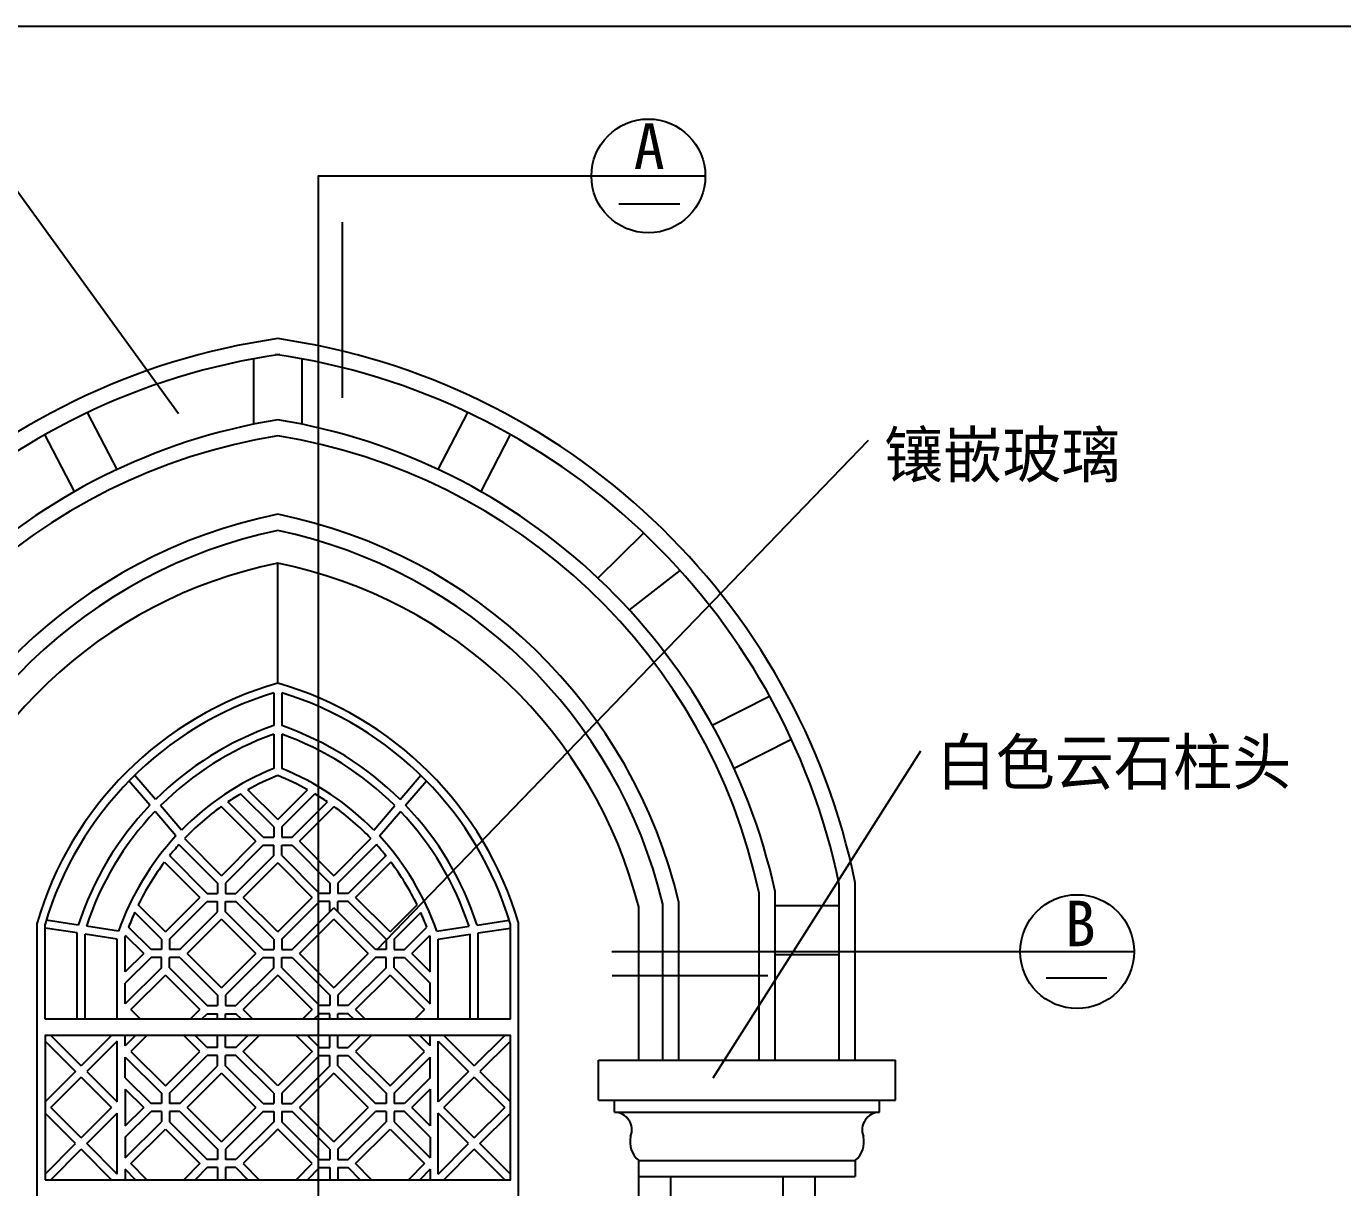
# Model space of a CAD drawing. Header units: metres. Extents: x 1022 to 6239, y 488 to 7419.
# Drawn here: x 1982 to 3622, y 5971 to 7419 of the extents above; entities that cross this region are included whole.
import ezdxf

# ---------------------------------------------------------------- set-up
doc = ezdxf.new("R2010")
doc.units = ezdxf.units.M
for name, color, linetype in [('3', 3, 'Continuous'), ('4', 4, 'Continuous'), ('7', 7, 'Continuous'), ('DIM', 3, 'Continuous'), ('TEXT', 3, 'Continuous')]:
    doc.layers.add(name, color=color, linetype=linetype)
doc.dimstyles.get("Standard").update_dxf_attribs({"dimtxt": 2.5, "dimasz": 2.5, "dimexe": 1.25, "dimexo": 0.625, "dimtad": 1, "dimcen": 2.5, "dimazin": 3, "dimtfac": 1, "dimtmove": 0, "dimatfit": 3})

msp = doc.modelspace()

# ---------------------------------------------------------------- linework, layer by layer
for p, q in [((2720.23, 7197.75), (2796.14, 7197.75)), ((3252.68, 6232.51), (3328.59, 6232.51))]:
    msp.add_line(p, q)
at = {"layer": '3'}
for p, q in [((2294.99, 6599.98), (2294.99, 6749.55)), ((2914.99, 6129.67), (2914.99, 6340.29)), ((2994.99, 6129.67), (2994.99, 6348.7)), ((2794.99, 6129.67), (2794.99, 6326.77)), ((2714.99, 6079.67), (3044.99, 6079.67)), ((2714.99, 6064.67), (3044.99, 6064.67)), ((2744.99, 6004.67), (3014.99, 6004.67))]:
    msp.add_line(p, q, dxfattribs=at)
for centre, radius, start, end in [((2418, 6177.97), 840.53, 98.22, 168.28), ((2171.98, 6177.97), 840.53, 11.72, 81.78), ((2418, 6177.97), 760.53, 99.31, 167.68), ((2171.98, 6177.97), 760.53, 12.32, 80.69), ((2422.9, 6178.12), 645.26, 101.43, 166.68), ((2167.08, 6178.12), 645.26, 13.32, 78.57)]:
    msp.add_arc(centre, radius, start, end, dxfattribs=at)
at = {"layer": '4'}
for p, q in [((2264.99, 7004.46), (2264.99, 6922.95)), ((2324.99, 7004.46), (2324.99, 6922.95)), ((2094.84, 6866.43), (2057.99, 6937.5)), ((2495.14, 6866.43), (2531.99, 6937.5)), ((2041.57, 6838.81), (2004.72, 6909.89)), ((2548.41, 6838.81), (2585.26, 6909.89)), ((2694.16, 6730.91), (2751.05, 6787.21)), ((2733.25, 6691.18), (2796.55, 6740.47)), ((2836.73, 6547.44), (2908.19, 6583.55)), ((2863.79, 6493.89), (2935.25, 6529.99)), ((3014.99, 6129.67), (3014.99, 6350.74)), ((3014.99, 6129.67), (3014.99, 6350.74)), ((2744.99, 6129.67), (2744.99, 6320.76)), ((2774.99, 6129.67), (2774.99, 6324.39)), ((2994.99, 6322.31), (2914.99, 6322.31)), ((1994.99, 3964.67), (1994.99, 6300.98)), ((2594.99, 3964.67), (2594.99, 6300.98)), ((2994.99, 6260.95), (2914.99, 6260.95)), ((2694.99, 6079.67), (2694.99, 6129.67)), ((2694.99, 6129.67), (3064.99, 6129.67)), ((3064.99, 6079.67), (3064.99, 6129.67)), ((2694.99, 6079.67), (2714.99, 6079.67)), ((2714.99, 6064.67), (2714.99, 6079.67)), ((3044.99, 6064.67), (3044.99, 6079.67)), ((3044.99, 6079.67), (3064.99, 6079.67)), ((2744.99, 3814.67), (2744.99, 6004.67)), ((3014.99, 6004.67), (3014.99, 5984.67)), ((2744.99, 5984.67), (3014.99, 5984.67)), ((2784.99, 3784.67), (2784.99, 5984.67)), ((2924.99, 3784.67), (2924.99, 5984.67)), ((2964.99, 3644.67), (2964.99, 5984.67))]:
    msp.add_line(p, q, dxfattribs=at)
for centre, radius, start, end in [((2418, 6177.97), 860.53, 98.22, 168.42), ((2171.98, 6177.97), 860.53, 11.58, 81.78), ((2422.95, 6178.11), 625.32, 101.81, 166.47), ((2167.03, 6178.11), 625.32, 13.53, 78.19), ((2410.51, 6177.79), 583.31, 101.42, 165.81), ((2179.47, 6177.79), 583.31, 14.19, 78.58), ((2416.57, 6177.99), 439.16, 106.07, 163.74), ((2173.41, 6177.99), 439.16, 16.26, 73.93), ((2714.6, 6042.79), 21.88, 338.2, 88.99), ((3045.37, 6042.79), 21.88, 91.01, 201.8), ((2764.79, 6028.01), 30.61, 167.43, 229.69), ((2995.19, 6028.01), 30.61, 310.31, 12.57)]:
    msp.add_arc(centre, radius, start, end, dxfattribs=at)
at = {"layer": '7'}
for p, q in [((2289.99, 6588.03), (2289.99, 6546.93)), ((2299.99, 6588.03), (2299.99, 6546.93)), ((2289.99, 6536.33), (2289.99, 6493.53)), ((2299.99, 6536.33), (2299.99, 6493.53)), ((2142.55, 6454.82), (2116.56, 6485.37)), ((2447.43, 6454.82), (2473.42, 6485.37)), ((2135.52, 6447.64), (2109.47, 6478.26)), ((2294.99, 6429.79), (2257.73, 6467.05)), ((2294.99, 6429.79), (2332.25, 6467.05)), ((2454.46, 6447.64), (2480.5, 6478.26)), ((2277.06, 6407.72), (2232.94, 6451.84)), ((2289.99, 6420.65), (2248.75, 6461.89)), ((2299.99, 6420.65), (2341.23, 6461.89)), ((2312.92, 6407.72), (2357.04, 6451.84)), ((2168.12, 6409.33), (2142.04, 6439.99)), ((2175.06, 6416.6), (2149.05, 6447.18)), ((2267.92, 6402.72), (2224.61, 6446.03)), ((2322.06, 6402.72), (2365.37, 6446.03)), ((2414.92, 6416.6), (2440.93, 6447.18)), ((2421.85, 6409.33), (2447.94, 6439.99)), ((2289.99, 6420.65), (2289.99, 6407.72)), ((2299.99, 6420.65), (2299.99, 6407.72)), ((2178.75, 6406.03), (2224.99, 6359.79)), ((2267.92, 6402.72), (2224.99, 6359.79)), ((2277.06, 6407.72), (2289.99, 6407.72)), ((2299.99, 6407.72), (2312.92, 6407.72)), ((2322.06, 6402.72), (2364.99, 6359.79)), ((2411.23, 6406.03), (2364.99, 6359.79)), ((2159.99, 6384.79), (2207.06, 6337.72)), ((2171.95, 6398.68), (2219.99, 6350.65)), ((2277.06, 6397.72), (2229.99, 6350.65)), ((2289.99, 6384.79), (2242.92, 6337.72)), ((2277.06, 6397.72), (2289.99, 6397.72)), ((2289.99, 6384.79), (2289.99, 6397.72)), ((2299.99, 6384.79), (2299.99, 6397.72)), ((2299.99, 6397.72), (2312.92, 6397.72)), ((2299.99, 6384.79), (2347.06, 6337.72)), ((2312.92, 6397.72), (2359.99, 6350.65)), ((2418.02, 6398.68), (2369.99, 6350.65)), ((2429.99, 6384.79), (2382.92, 6337.72)), ((2153.9, 6376.73), (2197.92, 6332.72)), ((2294.99, 6375.65), (2252.06, 6332.72)), ((2294.99, 6375.65), (2337.92, 6332.72)), ((2436.07, 6376.73), (2392.06, 6332.72)), ((2219.99, 6350.65), (2219.99, 6337.72)), ((2229.99, 6350.65), (2229.99, 6337.72)), ((2359.99, 6350.65), (2359.99, 6337.72)), ((2369.99, 6350.65), (2369.99, 6337.72)), ((2207.06, 6337.72), (2219.99, 6337.72)), ((2229.99, 6337.72), (2242.92, 6337.72)), ((2359.99, 6337.72), (2347.06, 6337.72)), ((2382.92, 6337.72), (2369.99, 6337.72)), ((2154.99, 6289.79), (2121.24, 6323.54)), ((2154.99, 6289.79), (2197.92, 6332.72)), ((2159.99, 6280.65), (2207.06, 6327.72)), ((2207.06, 6327.72), (2219.99, 6327.72)), ((2207.06, 6327.72), (2219.99, 6327.72)), ((2219.99, 6314.79), (2219.99, 6327.72)), ((2229.99, 6314.79), (2229.99, 6327.72)), ((2229.99, 6327.72), (2242.92, 6327.72)), ((2229.99, 6327.72), (2242.92, 6327.72)), ((2289.99, 6280.65), (2242.92, 6327.72)), ((2294.99, 6289.79), (2252.06, 6332.72)), ((2294.99, 6289.79), (2337.92, 6332.72)), ((2299.99, 6280.65), (2347.06, 6327.72)), ((2312.92, 6267.72), (2364.99, 6319.79)), ((2359.99, 6327.72), (2347.06, 6327.72)), ((2359.99, 6314.79), (2359.99, 6327.72)), ((2417.06, 6267.72), (2364.99, 6319.79)), ((2382.92, 6327.72), (2369.99, 6327.72)), ((2369.99, 6314.79), (2369.99, 6327.72)), ((2429.99, 6280.65), (2382.92, 6327.72)), ((2434.99, 6289.79), (2392.06, 6332.72)), ((2434.99, 6289.79), (2468.73, 6323.54)), ((2046.46, 6298.27), (2006.44, 6304.39)), ((2149.99, 6280.65), (2116.72, 6313.92)), ((2172.92, 6267.72), (2219.99, 6314.79)), ((2182.06, 6262.72), (2224.99, 6305.65)), ((2267.92, 6262.72), (2224.99, 6305.65)), ((2277.06, 6267.72), (2229.99, 6314.79)), ((2322.06, 6262.72), (2364.99, 6305.65)), ((2407.92, 6262.72), (2364.99, 6305.65)), ((2439.99, 6280.65), (2473.26, 6313.92)), ((2543.52, 6298.27), (2583.53, 6304.39)), ((2004.99, 6180.68), (2004.99, 6299.55)), ((2044.99, 6288.38), (2004.99, 6294.49)), ((2044.99, 6180.68), (2044.99, 6288.38)), ((2054.99, 6180.68), (2054.99, 6286.85)), ((2094.99, 6280.74), (2054.99, 6286.85)), ((2096.63, 6290.61), (2056.48, 6296.74)), ((2127.92, 6262.72), (2105.37, 6285.27)), ((2137.06, 6267.72), (2109.13, 6295.65)), ((2452.92, 6267.72), (2480.85, 6295.65)), ((2462.06, 6262.72), (2484.61, 6285.27)), ((2493.34, 6290.61), (2533.5, 6296.74)), ((2494.99, 6280.74), (2534.99, 6286.85)), ((2534.99, 6180.68), (2534.99, 6286.85)), ((2544.99, 6288.38), (2584.99, 6294.49)), ((2544.99, 6180.68), (2544.99, 6288.38)), ((2584.99, 6180.68), (2584.99, 6299.55)), ((2094.99, 6180.68), (2094.99, 6280.74)), ((2104.99, 6239.79), (2104.99, 6284.16)), ((2149.99, 6280.65), (2149.99, 6267.72)), ((2159.99, 6280.65), (2159.99, 6267.72)), ((2289.99, 6280.65), (2289.99, 6267.72)), ((2299.99, 6280.65), (2299.99, 6267.72)), ((2429.99, 6280.65), (2429.99, 6267.72)), ((2439.99, 6280.65), (2439.99, 6267.72)), ((2484.99, 6239.79), (2484.99, 6284.16)), ((2494.99, 6180.68), (2494.99, 6280.74)), ((2127.92, 6262.72), (2104.99, 6239.79)), ((2137.06, 6257.72), (2104.99, 6225.65)), ((2149.99, 6267.72), (2137.06, 6267.72)), ((2149.99, 6257.72), (2137.06, 6257.72)), ((2149.99, 6244.79), (2149.99, 6257.72)), ((2172.92, 6267.72), (2159.99, 6267.72)), ((2172.92, 6257.72), (2159.99, 6257.72)), ((2159.99, 6244.79), (2159.99, 6257.72)), ((2172.92, 6257.72), (2219.99, 6210.65)), ((2182.06, 6262.72), (2224.99, 6219.79)), ((2267.92, 6262.72), (2224.99, 6219.79)), ((2277.06, 6257.72), (2229.99, 6210.65)), ((2277.06, 6267.72), (2289.99, 6267.72)), ((2277.06, 6257.72), (2289.99, 6257.72)), ((2289.99, 6244.79), (2289.99, 6257.72)), ((2299.99, 6267.72), (2312.92, 6267.72)), ((2299.99, 6257.72), (2312.92, 6257.72)), ((2299.99, 6244.79), (2299.99, 6257.72)), ((2312.92, 6257.72), (2359.99, 6210.65)), ((2322.06, 6262.72), (2364.99, 6219.79)), ((2407.92, 6262.72), (2364.99, 6219.79)), ((2417.06, 6257.72), (2369.99, 6210.65)), ((2429.99, 6267.72), (2417.06, 6267.72)), ((2429.99, 6257.72), (2417.06, 6257.72)), ((2429.99, 6244.79), (2429.99, 6257.72)), ((2439.99, 6267.72), (2452.92, 6267.72)), ((2439.99, 6244.79), (2439.99, 6257.72)), ((2439.99, 6257.72), (2452.92, 6257.72)), ((2452.92, 6257.72), (2484.99, 6225.65)), ((2462.06, 6262.72), (2484.99, 6239.79)), ((2149.99, 6244.79), (2104.99, 6199.79)), ((2154.99, 6235.65), (2112.06, 6192.72)), ((2154.99, 6235.65), (2197.92, 6192.72)), ((2159.99, 6244.79), (2207.06, 6197.72)), ((2289.99, 6244.79), (2242.92, 6197.72)), ((2294.99, 6235.65), (2252.06, 6192.72)), ((2294.99, 6235.65), (2337.92, 6192.72)), ((2299.99, 6244.79), (2347.06, 6197.72)), ((2429.99, 6244.79), (2382.92, 6197.72)), ((2434.99, 6235.65), (2392.06, 6192.72)), ((2434.99, 6235.65), (2477.92, 6192.72)), ((2439.99, 6244.79), (2484.99, 6199.79)), ((2104.99, 6199.79), (2104.99, 6225.65)), ((2484.99, 6199.79), (2484.99, 6225.65)), ((2219.99, 6210.65), (2219.99, 6197.72)), ((2229.99, 6210.65), (2229.99, 6197.72)), ((2359.99, 6210.65), (2359.99, 6197.72)), ((2369.99, 6210.65), (2369.99, 6197.72)), ((2124.1, 6180.68), (2112.06, 6192.72)), ((2185.88, 6180.68), (2197.92, 6192.72)), ((2200.02, 6180.68), (2207.06, 6187.72)), ((2207.06, 6197.72), (2219.99, 6197.72)), ((2207.06, 6197.72), (2219.99, 6197.72)), ((2207.06, 6187.72), (2219.99, 6187.72)), ((2219.99, 6180.68), (2219.99, 6187.72)), ((2229.99, 6197.72), (2242.92, 6197.72)), ((2229.99, 6197.72), (2242.92, 6197.72)), ((2229.99, 6180.68), (2229.99, 6187.72)), ((2229.99, 6187.72), (2242.92, 6187.72)), ((2249.96, 6180.68), (2242.92, 6187.72)), ((2264.1, 6180.68), (2252.06, 6192.72)), ((2325.88, 6180.68), (2337.92, 6192.72)), ((2340.02, 6180.68), (2347.06, 6187.72)), ((2359.99, 6197.72), (2347.06, 6197.72)), ((2359.99, 6187.72), (2347.06, 6187.72)), ((2359.99, 6180.68), (2359.99, 6187.72)), ((2382.92, 6197.72), (2369.99, 6197.72)), ((2382.92, 6187.72), (2369.99, 6187.72)), ((2369.99, 6180.68), (2369.99, 6187.72)), ((2389.96, 6180.68), (2382.92, 6187.72)), ((2404.1, 6180.68), (2392.06, 6192.72)), ((2465.88, 6180.68), (2477.92, 6192.72)), ((2584.99, 6180.68), (2004.99, 6180.68)), ((2004.99, 6153.61), (2042.92, 6115.68)), ((2012.06, 6160.68), (2049.99, 6122.75)), ((2087.92, 6160.68), (2049.99, 6122.75)), ((2094.99, 6153.61), (2057.06, 6115.68)), ((2094.99, 6077.75), (2094.99, 6153.61)), ((2117.92, 6160.68), (2104.99, 6147.75)), ((2104.99, 6147.75), (2104.99, 6160.68)), ((2132.06, 6160.68), (2112.06, 6140.68)), ((2197.92, 6140.68), (2177.92, 6160.68)), ((2207.06, 6145.68), (2192.06, 6160.68)), ((2219.99, 6145.68), (2219.99, 6160.68)), ((2229.99, 6145.68), (2229.99, 6160.68)), ((2242.92, 6145.68), (2257.92, 6160.68)), ((2252.06, 6140.68), (2272.06, 6160.68)), ((2317.92, 6160.68), (2337.92, 6140.68)), ((2332.06, 6160.68), (2347.06, 6145.68)), ((2359.99, 6145.68), (2359.99, 6160.68)), ((2369.99, 6145.68), (2369.99, 6160.68)), ((2397.92, 6160.68), (2382.92, 6145.68)), ((2412.06, 6160.68), (2392.06, 6140.68)), ((2477.92, 6140.68), (2457.92, 6160.68)), ((2484.99, 6147.75), (2472.06, 6160.68)), ((2484.99, 6147.75), (2484.99, 6160.68)), ((2494.99, 6077.75), (2494.99, 6153.61)), ((2494.99, 6153.61), (2532.92, 6115.68)), ((2502.06, 6160.68), (2539.99, 6122.75)), ((2577.92, 6160.68), (2539.99, 6122.75)), ((2584.99, 6153.61), (2547.06, 6115.68)), ((2112.06, 6140.68), (2154.99, 6097.75)), ((2154.99, 6097.75), (2197.92, 6140.68)), ((2219.99, 6145.68), (2207.06, 6145.68)), ((2242.92, 6145.68), (2229.99, 6145.68)), ((2294.99, 6097.75), (2252.06, 6140.68)), ((2337.92, 6140.68), (2294.99, 6097.75)), ((2347.06, 6145.68), (2359.99, 6145.68)), ((2369.99, 6145.68), (2382.92, 6145.68)), ((2392.06, 6140.68), (2434.99, 6097.75)), ((2434.99, 6097.75), (2477.92, 6140.68)), ((2104.99, 6133.61), (2149.99, 6088.61)), ((2104.99, 6107.75), (2104.99, 6133.61)), ((2159.99, 6088.61), (2207.06, 6135.68)), ((2172.92, 6075.68), (2219.99, 6122.75)), ((2219.99, 6135.68), (2207.06, 6135.68)), ((2219.99, 6122.75), (2219.99, 6135.68)), ((2229.99, 6122.75), (2229.99, 6135.68)), ((2242.92, 6135.68), (2229.99, 6135.68)), ((2277.06, 6075.68), (2229.99, 6122.75)), ((2289.99, 6088.61), (2242.92, 6135.68)), ((2347.06, 6135.68), (2299.99, 6088.61)), ((2359.99, 6122.75), (2312.92, 6075.68)), ((2347.06, 6135.68), (2359.99, 6135.68)), ((2359.99, 6122.75), (2359.99, 6135.68)), ((2369.99, 6122.75), (2369.99, 6135.68)), ((2369.99, 6135.68), (2382.92, 6135.68)), ((2369.99, 6122.75), (2417.06, 6075.68)), ((2382.92, 6135.68), (2429.99, 6088.61)), ((2439.99, 6088.61), (2484.99, 6133.61)), ((2484.99, 6107.75), (2484.99, 6133.61)), ((2042.92, 6115.68), (2004.99, 6077.75)), ((2049.99, 6108.61), (2012.06, 6070.68)), ((2049.99, 6108.61), (2087.92, 6070.68)), ((2057.06, 6115.68), (2094.99, 6077.75)), ((2104.99, 6107.75), (2137.06, 6075.68)), ((2182.06, 6070.68), (2224.99, 6113.61)), ((2267.92, 6070.68), (2224.99, 6113.61)), ((2364.99, 6113.61), (2322.06, 6070.68)), ((2364.99, 6113.61), (2407.92, 6070.68)), ((2484.99, 6107.75), (2452.92, 6075.68)), ((2532.92, 6115.68), (2494.99, 6077.75)), ((2539.99, 6108.61), (2502.06, 6070.68)), ((2539.99, 6108.61), (2577.92, 6070.68)), ((2547.06, 6115.68), (2584.99, 6077.75)), ((2104.99, 6093.61), (2127.92, 6070.68)), ((2104.99, 6093.61), (2104.99, 6047.75)), ((2149.99, 6088.61), (2149.99, 6075.68)), ((2159.99, 6088.61), (2159.99, 6075.68)), ((2289.99, 6088.61), (2289.99, 6075.68)), ((2299.99, 6088.61), (2299.99, 6075.68)), ((2429.99, 6088.61), (2429.99, 6075.68)), ((2439.99, 6088.61), (2439.99, 6075.68)), ((2484.99, 6093.61), (2462.06, 6070.68)), ((2484.99, 6093.61), (2484.99, 6047.75)), ((2149.99, 6075.68), (2137.06, 6075.68)), ((2172.92, 6075.68), (2159.99, 6075.68)), ((2277.06, 6075.68), (2289.99, 6075.68)), ((2299.99, 6075.68), (2312.92, 6075.68)), ((2429.99, 6075.68), (2417.06, 6075.68)), ((2452.92, 6075.68), (2439.99, 6075.68)), ((2042.92, 6025.68), (2004.99, 6063.61)), ((2049.99, 6032.75), (2012.06, 6070.68)), ((2049.99, 6032.75), (2087.92, 6070.68)), ((2057.06, 6025.68), (2094.99, 6063.61)), ((2094.99, 5987.75), (2094.99, 6063.61)), ((2104.99, 6047.75), (2127.92, 6070.68)), ((2104.99, 6033.61), (2137.06, 6065.68)), ((2149.99, 6065.68), (2137.06, 6065.68)), ((2149.99, 6065.68), (2149.99, 6052.75)), ((2172.92, 6065.68), (2159.99, 6065.68)), ((2159.99, 6065.68), (2159.99, 6052.75)), ((2172.92, 6065.68), (2219.99, 6018.61)), ((2182.06, 6070.68), (2224.99, 6027.75)), ((2267.92, 6070.68), (2224.99, 6027.75)), ((2277.06, 6065.68), (2229.99, 6018.61)), ((2277.06, 6065.68), (2289.99, 6065.68)), ((2277.06, 6065.68), (2289.99, 6065.68)), ((2289.99, 6065.68), (2289.99, 6052.75)), ((2299.99, 6065.68), (2299.99, 6052.75)), ((2299.99, 6065.68), (2312.92, 6065.68)), ((2299.99, 6065.68), (2312.92, 6065.68)), ((2359.99, 6018.61), (2312.92, 6065.68)), ((2364.99, 6027.75), (2322.06, 6070.68)), ((2364.99, 6027.75), (2407.92, 6070.68)), ((2369.99, 6018.61), (2417.06, 6065.68)), ((2429.99, 6065.68), (2417.06, 6065.68)), ((2429.99, 6065.68), (2429.99, 6052.75)), ((2452.92, 6065.68), (2439.99, 6065.68)), ((2439.99, 6065.68), (2439.99, 6052.75)), ((2484.99, 6033.61), (2452.92, 6065.68)), ((2484.99, 6047.75), (2462.06, 6070.68)), ((2532.92, 6025.68), (2494.99, 6063.61)), ((2494.99, 5987.75), (2494.99, 6063.61)), ((2539.99, 6032.75), (2502.06, 6070.68)), ((2539.99, 6032.75), (2577.92, 6070.68)), ((2547.06, 6025.68), (2584.99, 6063.61)), ((2104.99, 6007.75), (2149.99, 6052.75)), ((2112.06, 6000.68), (2154.99, 6043.61)), ((2154.99, 6043.61), (2197.92, 6000.68)), ((2159.99, 6052.75), (2207.06, 6005.68)), ((2289.99, 6052.75), (2242.92, 6005.68)), ((2294.99, 6043.61), (2252.06, 6000.68)), ((2337.92, 6000.68), (2294.99, 6043.61)), ((2347.06, 6005.68), (2299.99, 6052.75)), ((2382.92, 6005.68), (2429.99, 6052.75)), ((2392.06, 6000.68), (2434.99, 6043.61)), ((2434.99, 6043.61), (2477.92, 6000.68)), ((2439.99, 6052.75), (2484.99, 6007.75)), ((2004.99, 5987.75), (2042.92, 6025.68)), ((2094.99, 5987.75), (2057.06, 6025.68)), ((2104.99, 6033.61), (2104.99, 6007.75)), ((2484.99, 6033.61), (2484.99, 6007.75)), ((2494.99, 5987.75), (2532.92, 6025.68)), ((2584.99, 5987.75), (2547.06, 6025.68)), ((2012.06, 5980.68), (2049.99, 6018.61)), ((2087.92, 5980.68), (2049.99, 6018.61)), ((2219.99, 6005.68), (2207.06, 6005.68)), ((2219.99, 6018.61), (2219.99, 6005.68)), ((2229.99, 6018.61), (2229.99, 6005.68)), ((2242.92, 6005.68), (2229.99, 6005.68)), ((2347.06, 6005.68), (2359.99, 6005.68)), ((2359.99, 6018.61), (2359.99, 6005.68)), ((2369.99, 6018.61), (2369.99, 6005.68)), ((2369.99, 6005.68), (2382.92, 6005.68)), ((2502.06, 5980.68), (2539.99, 6018.61)), ((2577.92, 5980.68), (2539.99, 6018.61)), ((2104.99, 5993.61), (2104.99, 5980.68)), ((2117.92, 5980.68), (2104.99, 5993.61)), ((2132.06, 5980.68), (2112.06, 6000.68)), ((2197.92, 6000.68), (2177.92, 5980.68)), ((2207.06, 5995.68), (2192.06, 5980.68)), ((2219.99, 5995.68), (2207.06, 5995.68)), ((2219.99, 5995.68), (2219.99, 5980.68)), ((2229.99, 5995.68), (2229.99, 5980.68)), ((2242.92, 5995.68), (2229.99, 5995.68)), ((2242.92, 5995.68), (2257.92, 5980.68)), ((2252.06, 6000.68), (2272.06, 5980.68)), ((2317.92, 5980.68), (2337.92, 6000.68)), ((2332.06, 5980.68), (2347.06, 5995.68)), ((2347.06, 5995.68), (2359.99, 5995.68)), ((2359.99, 5995.68), (2359.99, 5980.68)), ((2369.99, 5995.68), (2382.92, 5995.68)), ((2369.99, 5995.68), (2369.99, 5980.68)), ((2397.92, 5980.68), (2382.92, 5995.68)), ((2412.06, 5980.68), (2392.06, 6000.68)), ((2477.92, 6000.68), (2457.92, 5980.68)), ((2484.99, 5993.61), (2472.06, 5980.68)), ((2484.99, 5993.61), (2484.99, 5980.68))]:
    msp.add_line(p, q, dxfattribs=at)
msp.add_lwpolyline([(2894.99, 6129.67), (2894.99, 6338.11, 0.31), (2294.99, 6908.22, 0.31), (1694.99, 6338.11), (1694.99, 6129.67)], format="xyb", dxfattribs=at)
msp.add_lwpolyline([(2004.99, 5980.68), (2584.99, 5980.68), (2584.99, 6160.68), (2004.99, 6160.68)], close=True, dxfattribs=at)
for centre, radius, start, end in [((2416.53, 6178), 429.11, 107.15, 163.55), ((2173.45, 6178), 429.11, 16.45, 72.85), ((2418, 6177.97), 390.53, 109.13, 134.86), ((2171.98, 6177.97), 390.53, 45.14, 70.87), ((2418, 6177.97), 380.53, 109.66, 134.97), ((2171.98, 6177.97), 380.53, 45.03, 70.34), ((2418, 6177.97), 340.53, 112.08, 135.51), ((2418, 6177.97), 330.53, 111.85, 119), ((2171.98, 6177.97), 330.53, 61, 68.15), ((2171.98, 6177.97), 340.53, 44.49, 67.92), ((2418, 6177.97), 330.53, 120.8, 124.05), ((2171.98, 6177.97), 330.53, 55.95, 59.2), ((2418, 6177.97), 390.53, 136.33, 162.06), ((2418, 6177.97), 380.53, 136.49, 161.81), ((2418, 6177.97), 330.53, 125.81, 136.37), ((2171.98, 6177.97), 330.53, 43.63, 54.19), ((2171.98, 6177.97), 380.53, 18.19, 43.51), ((2171.98, 6177.97), 390.53, 17.94, 43.67), ((2418, 6177.97), 340.53, 137.2, 160.69), ((2171.98, 6177.97), 340.53, 19.31, 42.8), ((2418, 6177.97), 330.53, 138.11, 141.29), ((2171.98, 6177.97), 330.53, 38.71, 41.89), ((2418, 6177.97), 330.53, 143.03, 153.87), ((2171.98, 6177.97), 330.53, 26.13, 36.97), ((2418, 6177.97), 330.53, 155.71, 159.14), ((2171.98, 6177.97), 330.53, 20.86, 24.29), ((2418, 6177.97), 330.53, 161.06, 161.26), ((2171.98, 6177.97), 330.53, 18.74, 18.94)]:
    msp.add_arc(centre, radius, start, end, dxfattribs=at)
at = {"layer": 'DIM'}
msp.add_line((2711.64, 6265.14), (3201.5, 6265.14), dxfattribs=at)
msp.add_lwpolyline([(1022.02, 7419.17), (6239.24, 7419.17), (6239.24, 488.16), (1022.02, 488.16)], close=True, dxfattribs=at)
for points in [[(2345.85, 3589.11), (2345.85, 7232.55), (2666.99, 7232.55)], [(2666.99, 7232.55), (2827.94, 7232.55)], [(2375.85, 6955.88), (2375.85, 7175.04)], [(3201.5, 6265.14), (3362.23, 6265.14)], [(2711.82, 6235.14), (2905.88, 6235.14)]]:
    msp.add_lwpolyline(points, dxfattribs=at)
for centre in [(2756.99, 7232.55), (3291.5, 6265.14)]:
    msp.add_circle(centre, 71, dxfattribs=at)

# ---------------------------------------------------------------- texts
for s, p in [('A', (2738.77, 7241.28)), ('B', (3276.02, 6271.88))]:
    msp.add_text(s, height=56.7, dxfattribs=at).set_placement(p)
at = {"layer": 'TEXT'}
for s, p in [('镶嵌玻璃', (3050.76, 6856.34)), ('白色云石柱头', (3116.19, 6473.15))]:
    msp.add_text(s, height=56.7, dxfattribs=at).set_placement(p)

# ---------------------------------------------------------------- leaders
at = {"layer": 'DIM'}
for points in [[(2171.47, 6935.87), (1934.46, 7262.84)], [(2418.67, 6267.28), (3031.49, 6903.12)], [(2837.58, 6107.5), (3096.84, 6515.49)]]:
    msp.add_leader(points, dimstyle='Standard', dxfattribs=at)

doc.saveas('drawing.dxf')
